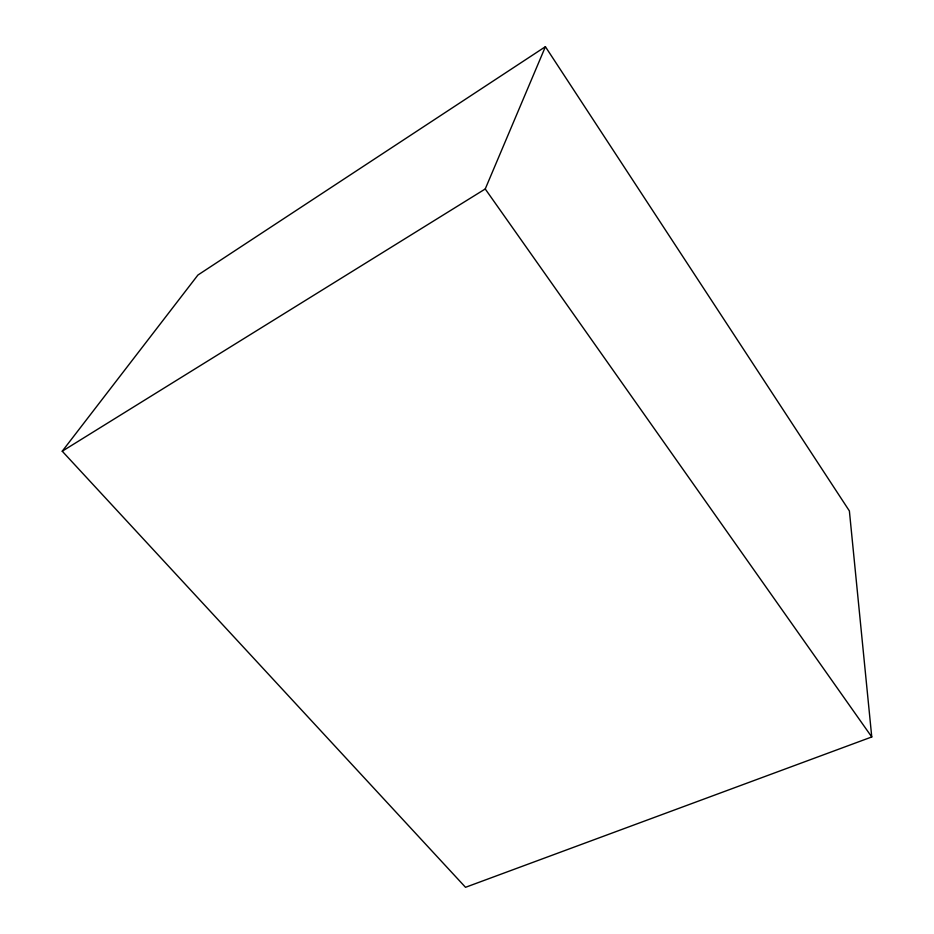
<?xml version="1.0" encoding="UTF-8"?>
<svg xmlns="http://www.w3.org/2000/svg" width="934" height="934" viewBox="0 0 934 934"><rect width="100%" height="100%" fill="white"/><g stroke="black" fill="none" stroke-linecap="round" stroke-linejoin="round"><path stroke-width="1.4" d="M62.239 451.215L485.236 188.972L545.409 46.7L849.38 510.933L871.761 736.961L465.517 887.3L62.239 451.215L197.915 275.04L545.409 46.7M485.236 188.972L871.761 736.961"/></g></svg>
